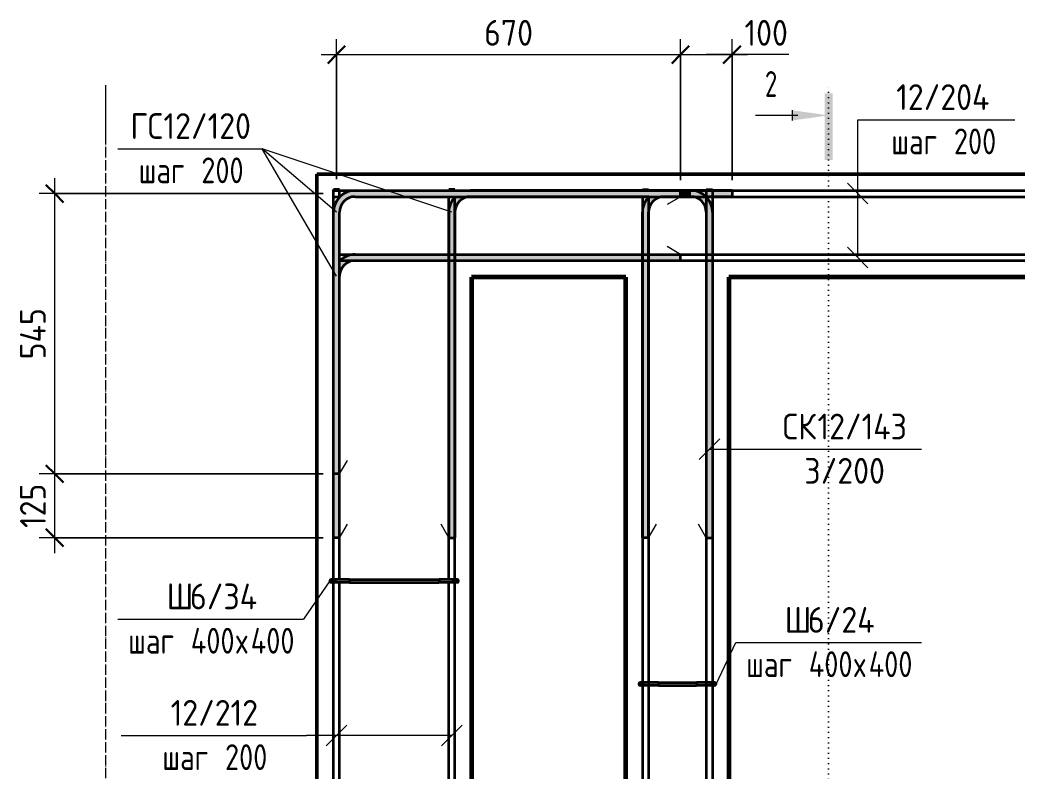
# Model space of a CAD drawing. Header units: millimetres. Extents: x -24758 to -3756, y -1583 to 75054.
# Drawn here: x -24452 to -22516, y 73596 to 75054 of the extents above; entities that cross this region are included whole.
import ezdxf

# ---------------------------------------------------------------- set-up
doc = ezdxf.new("R2010")
doc.units = ezdxf.units.MM
doc.linetypes.add('02 Штрихпунктирная _20 мм_', pattern=[25, 20, -2.5, 0, -2.5])
doc.linetypes.add('04 Пунктир 10мм', pattern=[10, 0, -10])
for name, color, linetype, lineweight in [('AA_Dim', 7, 'Continuous', 9), ('AA_Dim-20', 7, 'Continuous', 9), ('AA_Linii', 7, 'Continuous', 9), ('AA_Oformlenie', 7, 'Continuous', 9), ('AA_Razrez', 7, 'Continuous', 9), ('AA_Vinoska', 7, 'Continuous', 9), ('AF_Element', 7, 'Continuous', 60), ('AF_Element_Опалубка', 7, 'Continuous', 20), ('AF_Stena_Опалубка', 7, 'Continuous', 20), ('KR_Armatura_Tonkie', 7, 'Continuous', 20), ('Оси', 7, 'Continuous', 9)]:
    doc.layers.add(name, color=color, linetype=linetype, lineweight=lineweight)
doc.styles.add('ISOCPEUR', font='isocpeur.ttf', dxfattribs={"width": 0.7, "height": 50})
doc.styles.add('ISOCPEUR_1', font='isocpeur.ttf', dxfattribs={"width": 0.9, "height": 50})
doc.styles.add('ISOCPEUR_2', font='isocpeur.ttf', dxfattribs={"width": 0.8, "height": 50})
doc.dimstyles.new('05_Округл_5мм__прозр_', dxfattribs={"dimscale": 304.8, "dimtxt": 49.799059, "dimasz": 0.111549, "dimexe": 0.098425, "dimexo": 0.065617, "dimgap": 0.006562, "dimtad": 1, "dimdec": 0, "dimrnd": 5, "dimdsep": 46, "dimtxsty": 'ISOCPEUR_1', "dimblk1": 'OBLIQUE', "dimblk2": 'OBLIQUE', "dimsah": 1, "dimcen": 0.09, "dimdle": 0.098425, "dimazin": 0, "dimtfac": 1, "dimtdec": 4, "dimtix": 1, "dimtmove": 0, "dimatfit": 3, "dimfxl": 1, "dimtvp": 1, "dimtolj": 1, "dimtzin": 0, "dimlwd": 18, "dimlwe": 18, "dimarcsym": 2})
doc.dimstyles.new('05_Округл_5мм__прозр__1', dxfattribs={"dimscale": 304.8, "dimtxt": 49.799059, "dimasz": 0.111549, "dimexe": 0.098425, "dimexo": 0.065617, "dimgap": 0.006562, "dimtad": 1, "dimdec": 0, "dimrnd": 5, "dimdsep": 46, "dimtxsty": 'ISOCPEUR_1', "dimblk1": 'OBLIQUE', "dimblk2": 'OBLIQUE', "dimsah": 1, "dimcen": 0.09, "dimdle": 0.098425, "dimazin": 0, "dimtfac": 1, "dimtdec": 4, "dimtix": 1, "dimtmove": 1, "dimatfit": 3, "dimfxl": 1, "dimtvp": 1, "dimtolj": 1, "dimtzin": 0, "dimlwd": 18, "dimlwe": 18, "dimarcsym": 2})

# ---------------------------------------------------------------- blocks, each defined once
blk = doc.blocks.new('Лестница тип 2 ед2 - Лестница тип 2 ед1-3683842-Арм_КР_-0_100_1 этаж копия 2')
at = {"layer": 'AF_Element'}
for p, q in [((-23275.1, 74555), (-23575.1, 74555)), ((-23575.1, 74555), (-23575.1, 72775)), ((-23275.1, 72775), (-23275.1, 74555)), ((-21975.1, 74555), (-23075.1, 74555)), ((-23075.1, 74555), (-23075.1, 72775)), ((-21975.1, 72775), (-21975.1, 74555)), ((-23575.1, 72775), (-23275.1, 72775)), ((-23075.1, 72775), (-21975.1, 72775))]:
    blk.add_line(p, q, dxfattribs=at)
blk = doc.blocks.new('079_Засечки _ЭлУзла_ - d12 А240-3855211-Арм_КР_-0_100_1 этаж копия 2')
at = {"layer": 'AA_Oformlenie'}
for p, q in [((0, 0), (15, 26)), ((112, 0), (97, 26))]:
    blk.add_line(p, q, dxfattribs=at)
blk = doc.blocks.new('079_Засечки _ЭлУзла_ - d12 А240-3909598-Арм_КР_-0_100_1 этаж копия 2')
at = {"layer": 'AA_Oformlenie'}
for p, q in [((0, 0), (15, 26)), ((212, 0), (197, 26))]:
    blk.add_line(p, q, dxfattribs=at)
blk = doc.blocks.new('Разрез - Номер узла_ спереди-394134-Арм_КР_-0_100_1 этаж копия 2')
at = {"layer": 'AA_Razrez'}
for points in [[(7.329, 0.404), (7.329, -0.394), (0.873, -0.394), (0.873, 0.404)], [(3.497, -3.533), (2.503, -3.533), (3, 0)]]:
    blk.add_hatch(color=256, dxfattribs=at).paths.add_polyline_path(points)
for p, q in [((2.503, -3.533), (3.497, -3.533)), ((3, -3), (3, -7.096))]:
    blk.add_line(p, q, dxfattribs=at)
blk = doc.blocks.new('042_М_Арматуры - Диам длина поз _ Шаг колво _засечки_-3759468-Арм_КР_-0_100_1 этаж копия 2')
at = {"layer": 'AA_Vinoska'}
blk.add_line((-7.5, 0), (7.5, 0), dxfattribs=at)
blk = doc.blocks.new('042_М_Арматуры - Диам длина поз _ Шаг-2260295-Арм_КР_-0_100_1 этаж копия 2')
at = {"layer": 'AA_Vinoska'}
blk.add_line((-7, 0), (7, 0), dxfattribs=at)
blk = doc.blocks.new('042_М_Арматуры - Диам длина поз _ Комментарий-2260297-Арм_КР_-0_100_1 этаж копия 2')
at = {"layer": 'AA_Vinoska'}
blk.add_line((-9, 0), (9, 0), dxfattribs=at)
blk = doc.blocks.new('DIMBLOCK1-Арм_КР_-0_100_1 этаж копия 2')
at = {"layer": 'AA_Dim-20', "lineweight": 30, "transparency": 16777216}
for p, q in [((-24384.4, 74173), (-24401.4, 74190)), ((-24384.4, 74173), (-24367.4, 74156)), ((-24384.4, 74049), (-24401.4, 74066)), ((-24384.4, 74049), (-24367.4, 74032))]:
    blk.add_line(p, q, dxfattribs=at)
at = {"layer": 'AA_Dim-20', "lineweight": 18, "transparency": 16777216}
for p, q in [((-23863.1, 74173), (-24414.4, 74173)), ((-24384.4, 74019), (-24384.4, 74173)), ((-24384.4, 74173), (-23863.1, 74173)), ((-23863.1, 74049), (-24414.4, 74049)), ((-24384.4, 74049), (-23863.1, 74049))]:
    blk.add_line(p, q, dxfattribs=at)
at = {"layer": 'AA_Dim-20', "color": 0, "lineweight": 18, "transparency": 16777216, "insert": (-24451.7, 74067.9), "char_height": 50, "width": 103.429, "attachment_point": 1, "rotation": 90, "line_spacing_factor": 1.149209, "style": 'ISOCPEUR_1'}
blk.add_mtext('125', dxfattribs=at)
blk = doc.blocks.new('_Oblique')
at = {"color": 0, "linetype": 'ByBlock', "lineweight": -2}
blk.add_line((-0.5, -0.5), (0.5, 0.5), dxfattribs=at)
blk = doc.blocks.new('DIMBLOCK2-Арм_КР_-0_100_1 этаж копия 2')
at = {"layer": 'AA_Dim-20', "lineweight": 18, "transparency": 16777216}
for p, q in [((-24384.4, 74173), (-24384.4, 74747)), ((-23863.1, 74717), (-24414.4, 74717)), ((-24384.4, 74717), (-23863.1, 74717)), ((-23863.1, 74173), (-24414.4, 74173)), ((-24384.4, 74173), (-23863.1, 74173))]:
    blk.add_line(p, q, dxfattribs=at)
at = {"layer": 'AA_Dim-20', "lineweight": 30, "transparency": 16777216}
for p, q in [((-24384.4, 74717), (-24401.4, 74734)), ((-24384.4, 74717), (-24367.4, 74700)), ((-24384.4, 74173), (-24401.4, 74190)), ((-24384.4, 74173), (-24367.4, 74156))]:
    blk.add_line(p, q, dxfattribs=at)
at = {"layer": 'AA_Dim-20', "color": 0, "lineweight": 18, "transparency": 16777216, "insert": (-24451.7, 74395.2), "char_height": 50, "width": 119.518, "attachment_point": 1, "rotation": 90, "line_spacing_factor": 1.149209, "style": 'ISOCPEUR_1'}
blk.add_mtext('545', dxfattribs=at)
blk = doc.blocks.new('DIMBLOCK5-Арм_КР_-0_100_1 этаж копия 2')
at = {"layer": 'AA_Dim-20', "lineweight": 18, "transparency": 16777216}
for p, q in [((-23837.1, 74745), (-23837.1, 75016.7)), ((-23169.1, 74743), (-23169.1, 75016.7)), ((-23867.1, 74986.7), (-23169.1, 74986.7)), ((-23837.1, 74986.7), (-23837.1, 74745)), ((-23169.1, 74986.7), (-23169.1, 74743))]:
    blk.add_line(p, q, dxfattribs=at)
at = {"layer": 'AA_Dim-20', "lineweight": 30, "transparency": 16777216}
for p, q in [((-23837.1, 74986.7), (-23820.1, 75003.7)), ((-23169.1, 74986.7), (-23152.1, 75003.7)), ((-23837.1, 74986.7), (-23854.1, 74969.7)), ((-23169.1, 74986.7), (-23186.1, 74969.7))]:
    blk.add_line(p, q, dxfattribs=at)
at = {"layer": 'AA_Dim-20', "color": 0, "lineweight": 18, "transparency": 16777216, "insert": (-23550.5, 75054), "char_height": 50, "width": 113.772, "attachment_point": 1, "line_spacing_factor": 1.149209, "style": 'ISOCPEUR_1'}
blk.add_mtext('670', dxfattribs=at)
blk = doc.blocks.new('DIMBLOCK6-Арм_КР_-0_100_1 этаж копия 2')
at = {"layer": 'AA_Dim-20', "lineweight": 18, "transparency": 16777216}
for p, q in [((-23169.1, 74743), (-23169.1, 75016.7)), ((-23069.1, 74743), (-23069.1, 75016.7)), ((-23169.1, 74986.7), (-23039.1, 74986.7)), ((-23169.1, 74986.7), (-23169.1, 74743)), ((-23064.8, 74986.7), (-23119.1, 74986.7)), ((-23069.1, 74986.7), (-23069.1, 74743)), ((-22958.6, 74986.7), (-23064.8, 74986.7))]:
    blk.add_line(p, q, dxfattribs=at)
at = {"layer": 'AA_Dim-20', "lineweight": 30, "transparency": 16777216}
for p, q in [((-23169.1, 74986.7), (-23152.1, 75003.7)), ((-23069.1, 74986.7), (-23052.1, 75003.7)), ((-23169.1, 74986.7), (-23186.1, 74969.7)), ((-23069.1, 74986.7), (-23086.1, 74969.7))]:
    blk.add_line(p, q, dxfattribs=at)
at = {"layer": 'AA_Dim-20', "color": 0, "lineweight": 18, "transparency": 16777216, "insert": (-23044.8, 75054), "char_height": 50, "width": 103.429, "attachment_point": 1, "line_spacing_factor": 1.149209, "style": 'ISOCPEUR_1'}
blk.add_mtext('100', dxfattribs=at)
blk = doc.blocks.new('042_М_Арматуры - Диам длина поз _ Шаг _засечки_-3174167-Арм_КР_-0_100_1 этаж копия 2')
at = {"layer": 'AA_Vinoska'}
blk.add_line((-7, 0), (7, 0), dxfattribs=at)
blk = doc.blocks.new('042_М_Арматуры - Диам длина поз _ Комментарий _засечки_-3840671-Арм_КР_-0_100_1 этаж копия 2')
at = {"layer": 'AA_Vinoska'}
blk.add_line((-9, 0), (9, 0), dxfattribs=at)

msp = doc.modelspace()

# ---------------------------------------------------------------- hatches: boundary and pattern name
at = {"layer": 'KR_Armatura_Tonkie'}
for points in [[(-23843.0616, 74681), (-23831.0616, 74681), (-23830.0394, 74688.7646), (-23827.0424, 74696), (-23822.2748, 74702.2132), (-23816.0616, 74706.9808), (-23808.8262, 74709.9778), (-23801.0616, 74711), (-23801.0616, 74723), (-23811.932, 74721.5689), (-23822.0616, 74717.3731), (-23830.7601, 74710.6985), (-23837.4347, 74702), (-23841.6305, 74691.8704)], [(-23169.0616, 74711), (-23169.0616, 74723), (-23801.0616, 74723), (-23801.0616, 74711), (-23574.5471, 74711)], [(-23149.0616, 74711), (-23149.0616, 74723), (-23169.0616, 74723), (-23169.0616, 74711)], [(-23119.0616, 74681), (-23107.0616, 74681), (-23108.4927, 74691.8704), (-23112.6885, 74702), (-23119.3631, 74710.6985), (-23128.0616, 74717.3731), (-23138.1912, 74721.5689), (-23149.0616, 74723), (-23149.0616, 74711), (-23141.297, 74709.9778), (-23134.0616, 74706.9808), (-23127.8484, 74702.2132), (-23123.0808, 74696), (-23120.0838, 74688.7646)], [(-23119.7561, 74711), (-23069.0616, 74711), (-23069.0616, 74723), (-23149.0616, 74723), (-23138.1912, 74721.5689), (-23127.8484, 74717.2095)], [(-23619.0616, 74681), (-23607.0616, 74681), (-23606.0394, 74688.7646), (-23603.0424, 74696), (-23598.2748, 74702.2132), (-23592.0616, 74706.9808), (-23584.8262, 74709.9778), (-23577.0616, 74711), (-23606.3672, 74711), (-23606.7601, 74710.6985), (-23613.4347, 74702), (-23617.6305, 74691.8704)], [(-23243.0616, 74681), (-23231.0616, 74681), (-23230.0394, 74688.7646), (-23227.0424, 74696), (-23222.2748, 74702.2132), (-23216.0616, 74706.9808), (-23208.8262, 74709.9778), (-23201.0616, 74711), (-23230.3672, 74711), (-23230.7601, 74710.6985), (-23237.4347, 74702), (-23241.6305, 74691.8704)], [(-23831.0616, 74173), (-23831.0616, 74681), (-23843.0616, 74681), (-23843.0616, 74173)], [(-23607.0616, 74049), (-23607.0616, 74681), (-23619.0616, 74681), (-23619.0616, 74049)], [(-23231.0616, 74049), (-23231.0616, 74681), (-23243.0616, 74681), (-23243.0616, 74049)], [(-23107.0616, 74049), (-23107.0616, 74681), (-23119.0616, 74681), (-23119.0616, 74049)], [(-23831.0616, 74557), (-23830.0394, 74564.7646), (-23827.0424, 74572), (-23822.2748, 74578.2132), (-23816.0616, 74582.9808), (-23808.8262, 74585.9778), (-23801.0616, 74587), (-23801.0616, 74599), (-23811.932, 74597.5689), (-23822.0616, 74593.3731), (-23831.0616, 74586.3055), (-23831.0616, 74565.0385)], [(-23831.0616, 74049), (-23831.0616, 74173), (-23843.0616, 74173), (-23843.0616, 74049)], [(-23847.0616, 73962), (-23847.8381, 73967.8978), (-23848.9486, 73967.2111), (-23849.6597, 73966.5), (-23850.0616, 73965), (-23849.6597, 73963.5), (-23848.5616, 73962.4019), (-23847.8381, 73962.1022)], [(-23847.0616, 73962), (-23847.8381, 73967.8978), (-23848.9486, 73967.2111), (-23849.6597, 73966.5), (-23850.0616, 73965), (-23849.6597, 73963.5), (-23848.5616, 73962.4019), (-23847.8381, 73962.1022)], [(-23843.9862, 73962), (-23836.5616, 73962), (-23836.5616, 73968), (-23847.0616, 73967.8978), (-23847.0616, 73962)], [(-23836.5616, 73962), (-23812.0483, 73962), (-23812.0483, 73968), (-23836.5616, 73968)], [(-23711.7479, 73962), (-23638.0749, 73962), (-23638.0749, 73968), (-23812.0483, 73968), (-23812.0483, 73962)], [(-23638.0749, 73962), (-23613.5616, 73962), (-23613.5616, 73968), (-23638.0749, 73968)], [(-23603.0616, 73962), (-23603.0616, 73968), (-23613.5616, 73968), (-23613.5616, 73962), (-23606.137, 73962)], [(-23603.0616, 73962), (-23601.5616, 73962.4019), (-23600.4635, 73963.5), (-23600.0616, 73965), (-23600.4635, 73966.5), (-23601.5616, 73967.5981), (-23602.2852, 73967.8978)], [(-23603.0616, 73962), (-23601.5616, 73962.4019), (-23600.4635, 73963.5), (-23600.0616, 73965), (-23600.4635, 73966.5), (-23601.5616, 73967.5981), (-23602.2852, 73967.8978)], [(-23247.0616, 73762), (-23247.8381, 73767.8978), (-23248.5616, 73767.5981), (-23249.6597, 73766.5), (-23250.0616, 73765), (-23249.6597, 73763.5), (-23248.5616, 73762.4019), (-23247.8381, 73762.1022)], [(-23247.0616, 73762), (-23247.8381, 73767.8978), (-23248.5616, 73767.5981), (-23249.6597, 73766.5), (-23250.0616, 73765), (-23249.6597, 73763.5), (-23248.5616, 73762.4019), (-23247.8381, 73762.1022)], [(-23247.0616, 73762), (-23236.5616, 73762), (-23236.5616, 73768), (-23247.0616, 73767.8978), (-23247.0616, 73764.2235)], [(-23236.5616, 73762), (-23212.0483, 73762), (-23212.0483, 73768), (-23236.5616, 73768)], [(-23162.9449, 73762), (-23138.0749, 73762), (-23138.0749, 73768), (-23212.0483, 73768), (-23212.0483, 73762)], [(-23138.0749, 73762), (-23113.5616, 73762), (-23113.5616, 73768), (-23138.0749, 73768)], [(-23103.0616, 73762), (-23103.0616, 73768), (-23113.5616, 73768), (-23113.5616, 73762), (-23106.137, 73762)], [(-23103.0616, 73762), (-23101.5616, 73762.4019), (-23100.4635, 73763.5), (-23100.0616, 73765), (-23100.4635, 73766.5), (-23101.5616, 73767.5981), (-23102.2852, 73767.8978)], [(-23103.0616, 73762), (-23101.5616, 73762.4019), (-23100.4635, 73763.5), (-23100.0616, 73765), (-23100.4635, 73766.5), (-23101.5616, 73767.5981), (-23102.2852, 73767.8978)]]:
    msp.add_hatch(color=256, dxfattribs=at).paths.add_polyline_path(points)
h = msp.add_hatch(color=256, dxfattribs=at)
h.paths.add_polyline_path([(-23231.0616, 74587), (-23169.0616, 74587), (-23169.0616, 74599), (-23231.0616, 74599)])
h.paths.add_polyline_path([(-23619.0616, 74587), (-23619.0616, 74599), (-23801.0616, 74599), (-23801.0616, 74587)])
h.paths.add_polyline_path([(-23607.0616, 74587), (-23243.0616, 74587), (-23243.0616, 74599), (-23607.0616, 74599)])

# ---------------------------------------------------------------- linework, layer by layer
at = {"layer": 'AA_Linii', "lineweight": 20}
msp.add_line((-23831.0616, 74173), (-23816.0616, 74198.9808), dxfattribs=at)
at = {"layer": 'AA_Razrez', "linetype": '04 Пунктир 10мм'}
msp.add_line((-22881.5616, 72307.8523), (-22881.5616, 74928.8103), dxfattribs=at)
at = {"layer": 'AA_Vinoska'}
for p, q in [((-22825.0616, 74860.2244), (-22799.9921, 74860.2244)), ((-22825.0616, 74593), (-22825.0616, 74860.2244)), ((-22825.0616, 74860.2244), (-22799.9921, 74860.2244)), ((-22825.0616, 74717), (-22825.0616, 74860.2244)), ((-23837.0616, 74557), (-23981.4849, 74804.0421)), ((-23613.0616, 74681), (-23981.4849, 74804.0421)), ((-23837.0616, 74681), (-23981.4849, 74804.0421)), ((-22825.0616, 74717), (-22845.0616, 74737)), ((-22825.0616, 74717), (-22805.0616, 74697)), ((-22825.0616, 74593), (-22845.0616, 74613)), ((-22825.0616, 74593), (-22805.0616, 74573)), ((-23113.0616, 74220.7744), (-23093.0616, 74240.7744)), ((-23113.0616, 74220.7744), (-23133.0616, 74200.7744)), ((-23113.0616, 74220.7744), (-23001.4845, 74220.7744)), ((-23850.0616, 73965), (-23901.4849, 73890.9406)), ((-23100.0616, 73765), (-23061.4845, 73845.4202)), ((-23837.0616, 73665.0002), (-23817.0616, 73685.0002)), ((-23613.0616, 73665.0002), (-23593.0616, 73685.0002)), ((-23613.0616, 73665.0002), (-23895.4849, 73665.0002)), ((-23837.0616, 73665.0002), (-23895.4849, 73665.0002)), ((-23837.0616, 73665.0002), (-23857.0616, 73645.0002)), ((-23613.0616, 73665.0002), (-23633.0616, 73645.0002))]:
    msp.add_line(p, q, dxfattribs=at)
at = {"layer": 'AF_Stena_Опалубка', "color": 5, "lineweight": 50}
for p, q in [((-21975.0616, 74755), (-23875.0616, 74755)), ((-23875.0616, 74755), (-23875.0616, 74555)), ((-23875.0616, 74555), (-23875.0616, 72775)), ((-23575.0616, 74555), (-23275.0616, 74555)), ((-23575.0616, 72775), (-23575.0616, 74555)), ((-23275.0616, 74555), (-23275.0616, 72775)), ((-23075.0616, 74555), (-21975.0616, 74555)), ((-23075.0616, 72775), (-23075.0616, 74555))]:
    msp.add_line(p, q, dxfattribs=at)
at = {"layer": 'KR_Armatura_Tonkie', "lineweight": 35}
for p, q in [((-23831.0616, 74725.0004), (-23843.0616, 74725.0004)), ((-23843.0616, 73968), (-23843.0616, 74725.0004)), ((-23843.0616, 74723), (-21807.0616, 74723)), ((-23843.0616, 74711), (-23843.0616, 74723)), ((-23831.0616, 74710.3055), (-23831.0616, 74725.0004)), ((-23801.0616, 74723), (-23169.0616, 74723)), ((-23607.0616, 74725.0004), (-23619.0616, 74725.0004)), ((-23619.0616, 74723), (-23619.0616, 74725.0004)), ((-23607.0616, 74723), (-23607.0616, 74725.0004)), ((-23069.0616, 74723), (-23577.0616, 74723)), ((-23243.0616, 74725), (-23243.0616, 74723)), ((-23243.0616, 74725), (-23231.0616, 74725)), ((-23231.0616, 74725), (-23231.0616, 74723)), ((-23201.0616, 74723), (-23149.0616, 74723)), ((-23169.0616, 74711), (-23169.0616, 74723)), ((-23119.0616, 74725), (-23119.0616, 72605)), ((-23119.0616, 74725), (-23107.0616, 74725)), ((-23107.0616, 74725), (-23107.0616, 72605)), ((-23069.0616, 74723), (-23069.0616, 74711)), ((-23843.0616, 74711), (-23830.3672, 74711)), ((-23801.0616, 74711), (-21849.2179, 74711)), ((-23801.0616, 74711), (-23169.0616, 74711)), ((-23619.0616, 73968), (-23619.0616, 74711)), ((-23607.0616, 73968), (-23607.0616, 74711)), ((-23230.3672, 74711), (-23577.0616, 74711)), ((-23243.0616, 74711), (-23243.0616, 72619)), ((-23231.0616, 74711), (-23231.0616, 72619)), ((-23201.0616, 74711), (-23149.0616, 74711)), ((-23149.0616, 74711), (-23201.0616, 74711)), ((-23069.0616, 74711), (-23119.7561, 74711)), ((-23843.0616, 74173), (-23843.0616, 74681)), ((-23831.0616, 73968), (-23831.0616, 74681)), ((-23831.0616, 74173), (-23831.0616, 74681)), ((-23619.0616, 74681), (-23619.0616, 74049)), ((-23607.0616, 74681), (-23607.0616, 74049)), ((-23243.0616, 74049), (-23243.0616, 74681)), ((-23231.0616, 74049), (-23231.0616, 74681)), ((-23119.0616, 74681), (-23119.0616, 74049)), ((-23107.0616, 74681), (-23107.0616, 74049)), ((-23843.0616, 74587), (-23843.0616, 74599)), ((-23831.0616, 74599), (-21819.2179, 74599)), ((-23831.0616, 74587), (-21819.2179, 74587)), ((-23801.0616, 74599), (-23619.0616, 74599)), ((-23801.0616, 74587), (-23619.0616, 74587)), ((-23607.0616, 74599), (-23243.0616, 74599)), ((-23607.0616, 74587), (-23243.0616, 74587)), ((-23231.0616, 74599), (-23169.0616, 74599)), ((-23231.0616, 74587), (-23169.0616, 74587)), ((-23169.0616, 74587), (-23169.0616, 74599)), ((-23843.0616, 74049), (-23843.0616, 74557)), ((-23831.0616, 74049), (-23831.0616, 74557)), ((-23831.0616, 74173), (-23843.0616, 74173)), ((-23831.0616, 74049), (-23843.0616, 74049)), ((-23619.0616, 74049), (-23607.0616, 74049)), ((-23231.0616, 74049), (-23243.0616, 74049)), ((-23119.0616, 74049), (-23107.0616, 74049)), ((-23836.5616, 73968), (-23847.0616, 73968)), ((-23812.0483, 73968), (-23836.5616, 73968)), ((-23812.0483, 73968), (-23812.0483, 73962)), ((-23811.9987, 73968), (-23638.1245, 73968)), ((-23613.5616, 73968), (-23638.0749, 73968)), ((-23638.0749, 73968), (-23638.0749, 73962)), ((-23603.0616, 73968), (-23613.5616, 73968)), ((-23836.5616, 73962), (-23847.0616, 73962)), ((-23843.0616, 73568), (-23843.0616, 73962)), ((-23812.0483, 73962), (-23836.5616, 73962)), ((-23831.0616, 73568), (-23831.0616, 73962)), ((-23811.9987, 73962), (-23638.1245, 73962)), ((-23613.5616, 73962), (-23638.0749, 73962)), ((-23619.0616, 73568), (-23619.0616, 73962)), ((-23603.0616, 73962), (-23613.5616, 73962)), ((-23607.0616, 73568), (-23607.0616, 73962)), ((-23236.5616, 73768), (-23247.0616, 73768)), ((-23236.5616, 73762), (-23247.0616, 73762)), ((-23212.0483, 73768), (-23236.5616, 73768)), ((-23212.0483, 73762), (-23236.5616, 73762)), ((-23212.0483, 73768), (-23212.0483, 73762)), ((-23211.9987, 73768), (-23138.1245, 73768)), ((-23211.9987, 73762), (-23138.1245, 73762)), ((-23113.5616, 73768), (-23138.0749, 73768)), ((-23138.0749, 73768), (-23138.0749, 73762)), ((-23113.5616, 73762), (-23138.0749, 73762)), ((-23103.0616, 73768), (-23113.5616, 73768)), ((-23103.0616, 73762), (-23113.5616, 73762))]:
    msp.add_line(p, q, dxfattribs=at)
for centre, radius, start, end in [((-23801.0616, 74681), 42, 90, 180), ((-23149.0616, 74681), 42, 0, 90), ((-23801.0616, 74681), 30, 90, 180), ((-23577.0616, 74681), 42, 134.3223954, 180), ((-23577.0616, 74681), 30, 90, 180), ((-23201.0616, 74681), 42, 134.3223954, 180), ((-23201.0616, 74681), 30, 90, 180), ((-23149.0616, 74681), 30, 360, 90), ((-23801.0616, 74557), 42, 90, 135.6776046), ((-23801.0616, 74557), 30, 90, 180), ((-23847.0616, 73965), 3, 90, 270), ((-23847.0616, 73965), 3, 90, 270), ((-23603.0616, 73965), 3, 270, 90), ((-23603.0616, 73965), 3, 270, 90), ((-23247.0616, 73765), 3, 90, 270), ((-23247.0616, 73765), 3, 90, 270), ((-23103.0616, 73765), 3, 270, 90), ((-23103.0616, 73765), 3, 270, 90)]:
    msp.add_arc(centre, radius, start, end, dxfattribs=at)
at = {"layer": 'Оси'}
msp.add_line((-24285.0616, 74827.5742), (-24285.0616, 74927.5742), dxfattribs=at)
at = {"layer": 'Оси', "linetype": '02 Штрихпунктирная _20 мм_'}
msp.add_line((-24285.0616, 72452.5701), (-24285.0616, 74827.5742), dxfattribs=at)

# ---------------------------------------------------------------- block references
at = {"layer": 'AA_Oformlenie', "rotation": 90}
msp.add_blockref('079_Засечки _ЭлУзла_ - d12 А240-3855211-Арм_КР_-0_100_1 этаж копия 2', (-23169.0616, 74599), dxfattribs=at)
at = {"layer": 'AA_Oformlenie'}
for name, p in [('079_Засечки _ЭлУзла_ - d12 А240-3909598-Арм_КР_-0_100_1 этаж копия 2', (-23831.0616, 74049)), ('079_Засечки _ЭлУзла_ - d12 А240-3855211-Арм_КР_-0_100_1 этаж копия 2', (-23231.0616, 74049))]:
    msp.add_blockref(name, p, dxfattribs=at)
at = {"layer": 'AA_Razrez', "xscale": 19.99999999999999, "yscale": 19.99999999999999, "zscale": 19.99999999999999, "rotation": 269.9999999999998}
msp.add_blockref('Разрез - Номер узла_ спереди-394134-Арм_КР_-0_100_1 этаж копия 2', (-22881.5616, 74928.8103), dxfattribs=at)
at = {"layer": 'AA_Vinoska', "xscale": 19.99999999999999, "yscale": 19.99999999999999, "zscale": 19.99999999999999}
for name, p in [('042_М_Арматуры - Диам длина поз _ Шаг _засечки_-3174167-Арм_КР_-0_100_1 этаж копия 2', (-22659.9921, 74860.2244)), ('042_М_Арматуры - Диам длина поз _ Шаг-2260295-Арм_КР_-0_100_1 этаж копия 2', (-24121.4849, 74804.0421)), ('042_М_Арматуры - Диам длина поз _ Шаг колво _засечки_-3759468-Арм_КР_-0_100_1 этаж копия 2', (-22851.4845, 74220.7744)), ('042_М_Арматуры - Диам длина поз _ Комментарий-2260297-Арм_КР_-0_100_1 этаж копия 2', (-24081.4849, 73890.9406)), ('042_М_Арматуры - Диам длина поз _ Комментарий-2260297-Арм_КР_-0_100_1 этаж копия 2', (-22881.4845, 73845.4202)), ('042_М_Арматуры - Диам длина поз _ Комментарий _засечки_-3840671-Арм_КР_-0_100_1 этаж копия 2', (-24075.4849, 73665.0002))]:
    msp.add_blockref(name, p, dxfattribs=at)
at = {"layer": 'AF_Element_Опалубка'}
msp.add_blockref('Лестница тип 2 ед2 - Лестница тип 2 ед1-3683842-Арм_КР_-0_100_1 этаж копия 2', (0, 0), dxfattribs=at)

# ---------------------------------------------------------------- texts
at = {"layer": 'AA_Razrez', "insert": (-23005.179, 74954.7797), "char_height": 50, "width": 30.303787, "attachment_point": 1, "style": 'ISOCPEUR'}
msp.add_mtext('\\fISOCPEUR|b0|i0|c204|p34|;\\W.7;2', dxfattribs=at)
at = {"layer": 'AA_Vinoska', "char_height": 50, "attachment_point": 1}
for s, insert, width, style in [('12/204', (-22750.2493, 74929.3064), 226.556887, 'ISOCPEUR_1'), ('ГС', (-24237.3921, 74873.1242), 77.924025, 'ISOCPEUR_1'), ('12/120', (-24173.0983, 74873.1242), 210.683475, 'ISOCPEUR_1'), (' 200', (-22663.651, 74843.3254), 133.4008, 'ISOCPEUR_2'), ('шаг', (-22759.9593, 74843.3254), 116.7257, 'ISOCPEUR_2'), (' 200', (-24125.1438, 74787.1431), 133.4008, 'ISOCPEUR_2'), ('шаг', (-24221.4521, 74787.1431), 116.7257, 'ISOCPEUR_2'), ('СК', (-22970.9017, 74289.8564), 82.253137, 'ISOCPEUR_1'), ('12/143', (-22903.0361, 74289.8564), 215.012587, 'ISOCPEUR_1'), ('3/200', (-22928.6917, 74203.8754), 194.810062, 'ISOCPEUR_1'), ('\\fISOCPEUR|b0|i0|c204|p34|;\\W.9;Ш', (-24166.9721, 73960.0227), 54.835425, 'ISOCPEUR_1'), ('6/34', (-24121.7283, 73960.0227), 160.177163, 'ISOCPEUR_1'), ('\\fISOCPEUR|b0|i0|c204|p34|;\\W.9;Ш', (-22966.9717, 73914.5023), 54.835425, 'ISOCPEUR_1'), ('6/24', (-22921.728, 73914.5023), 160.177163, 'ISOCPEUR_1'), (' 400', (-24145.4638, 73874.0416), 137.2489, 'ISOCPEUR_2'), ('400', (-24003.6471, 73874.0416), 107.7468, 'ISOCPEUR_2'), ('шаг', (-24241.7721, 73874.0416), 116.7257, 'ISOCPEUR_2'), ('\\fISOCPEUR|b0|i0|c204|p34|;\\W.8;х', (-24032.2221, 73874.0416), 34.6329, 'ISOCPEUR_2'), ('шаг', (-23041.7717, 73828.5212), 116.7257, 'ISOCPEUR_2'), (' 400', (-22945.4634, 73828.5212), 137.2489, 'ISOCPEUR_2'), ('\\fISOCPEUR|b0|i0|c204|p34|;\\W.8;х', (-22832.2217, 73828.5212), 34.6329, 'ISOCPEUR_2'), ('400', (-22803.6467, 73828.5212), 107.7468, 'ISOCPEUR_2'), ('12/212', (-24159.1721, 73734.0823), 210.683475, 'ISOCPEUR_1'), (' 200', (-24079.1438, 73648.1012), 133.4008, 'ISOCPEUR_2'), ('шаг', (-24175.4521, 73648.1012), 116.7257, 'ISOCPEUR_2')]:
    msp.add_mtext(s, dxfattribs=dict(at, insert=insert, width=width, style=style))

# ---------------------------------------------------------------- dimensions: what is measured, and where the dimension line sits
at = {"layer": 'AA_Dim', "lineweight": 18}
dim = msp.add_linear_dim(base=(-23169.0616, 74986.7261), p1=(-23837.0616, 74725.0004), p2=(-23169.0616, 74723), dimstyle='05_Округл_5мм__прозр_', override={"dimpost": '<>', "dimfxl": 668.002995}, dxfattribs=at)
dim.commit()
dim.dimension.update_dxf_attribs({"geometry": 'DIMBLOCK5-Арм_КР_-0_100_1 этаж копия 2', "text_midpoint": (-23503.0616, 75013.7261)})
dim = msp.add_linear_dim(base=(-23069.0616, 74986.7261), p1=(-23169.0616, 74723), p2=(-23069.0616, 74723), dimstyle='05_Округл_5мм__прозр__1', override={"dimpost": '<>', "dimfxl": 100}, dxfattribs=at)
dim.commit()
dim.dimension.update_dxf_attribs({"geometry": 'DIMBLOCK6-Арм_КР_-0_100_1 этаж копия 2', "text_midpoint": (-22993.1161, 75020.7155), "dimtype": 160})
for base, p1, p2, override, picture, middle in [((-24384.3852, 74717), (-23843.0616, 74173), (-23843.0616, 74717), {"dimpost": '<>', "dimfxl": 544}, 'DIMBLOCK2-Арм_КР_-0_100_1 этаж копия 2', (-24411.3852, 74445)), ((-24384.3852, 74173), (-23843.0616, 74049), (-23843.0616, 74173), {"dimpost": '<>', "dimfxl": 124}, 'DIMBLOCK1-Арм_КР_-0_100_1 этаж копия 2', (-24411.3852, 74111))]:
    dim = msp.add_linear_dim(base=base, p1=p1, p2=p2, angle=90, dimstyle='05_Округл_5мм__прозр_', override=override, dxfattribs=at)
    dim.commit()
    dim.dimension.update_dxf_attribs({"geometry": picture, "text_midpoint": middle})

doc.saveas('drawing.dxf')
